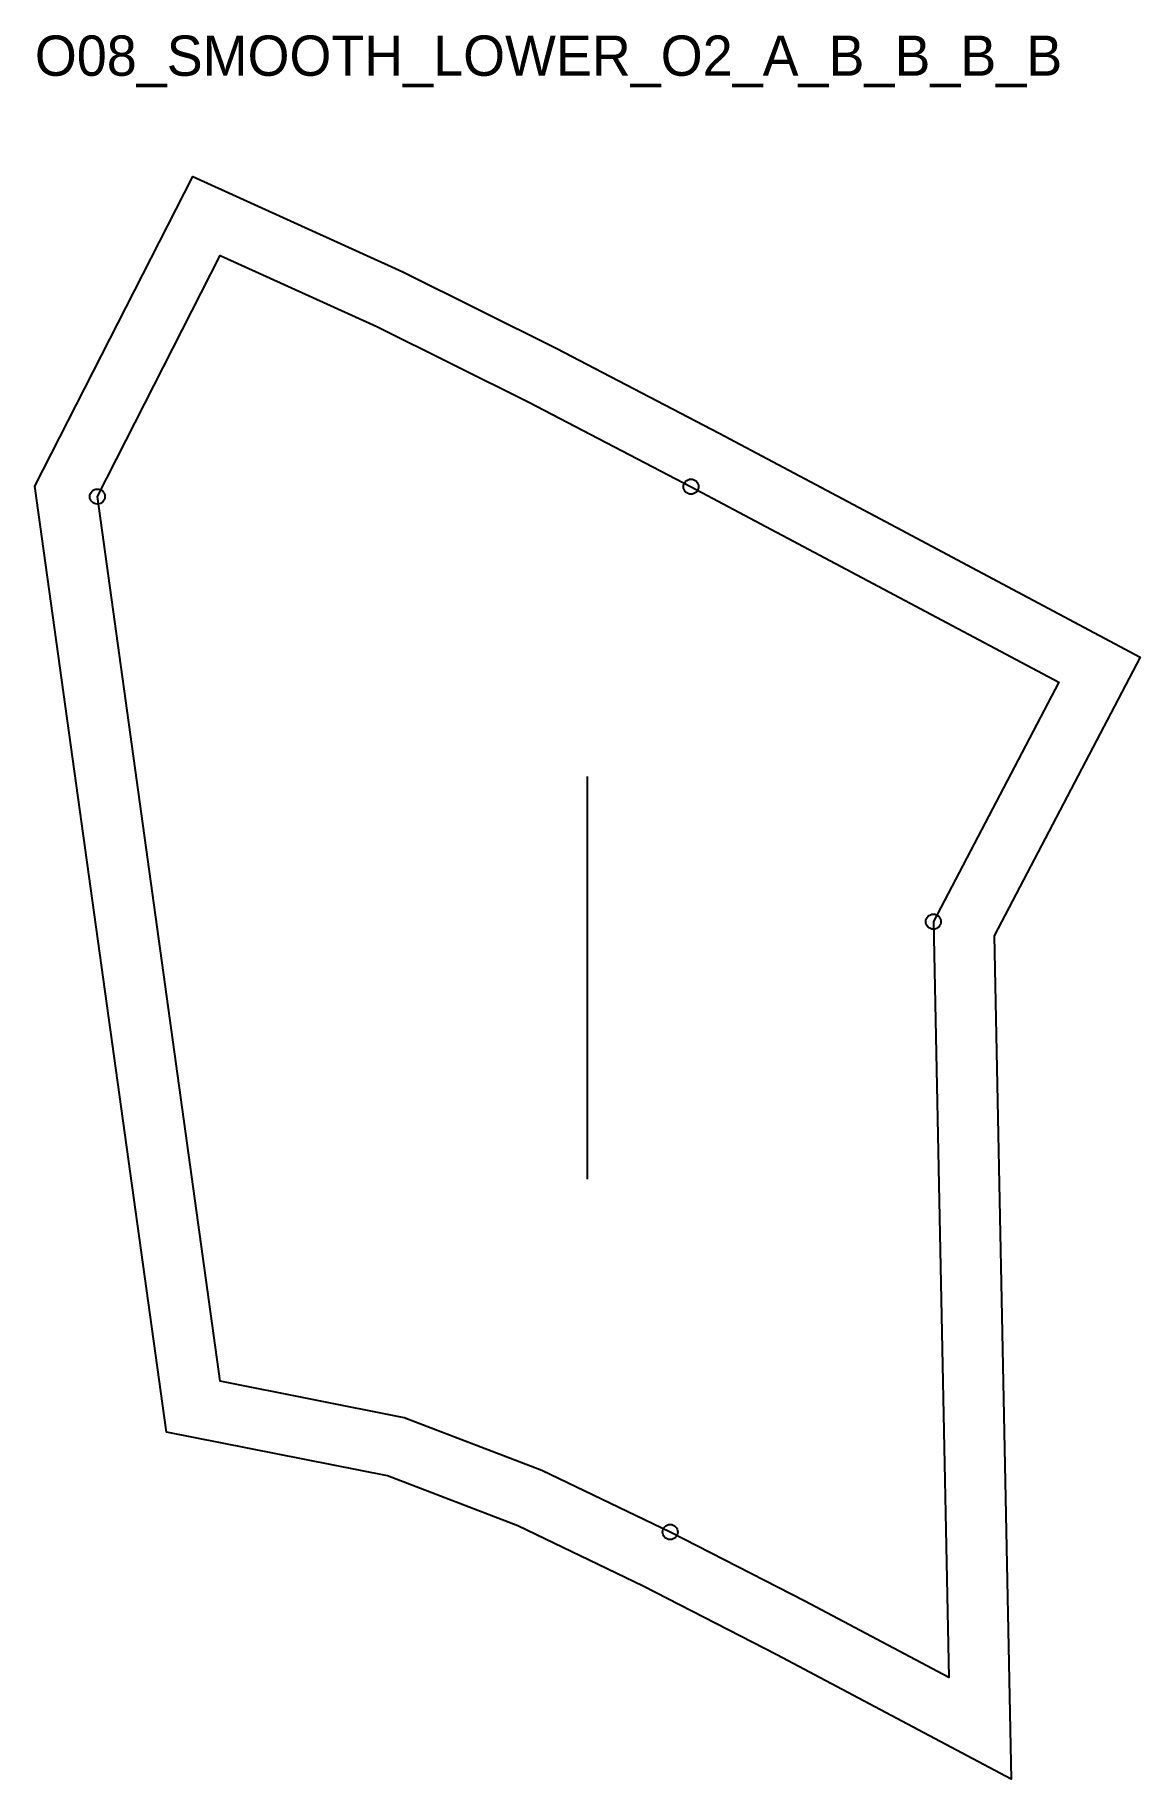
# Model space of a CAD drawing. Header units: millimetres. Extents: x -37 to 183, y -79 to 267.
import ezdxf

# ---------------------------------------------------------------- set-up
doc = ezdxf.new("R2010")
doc.units = ezdxf.units.MM
for name, color, linetype in [('CUT', 1, 'Continuous'), ('GRAIN', 3, 'Continuous'), ('ID', 7, 'Continuous'), ('NOTCH', 2, 'Continuous'), ('SEAM', 5, 'Continuous')]:
    doc.layers.add(name, color=color, linetype=linetype)

msp = doc.modelspace()

# ---------------------------------------------------------------- linework, layer by layer
at = {"layer": 'CUT'}
msp.add_lwpolyline([(-10.71, -10.11), (-36.81, 177.71), (-5.48, 239.15), (36.21, 220.21), (66.68, 205.09), (99.03, 188.2), (134.14, 169.56), (182.6, 143.76), (153.62, 88.39), (157.02, -78.99), (110.47, -54.31), (83.96, -40.69), (59.06, -28.74), (33.17, -18.81), (-10.71, -10.11)], close=True, dxfattribs=at)
at = {"layer": 'GRAIN'}
msp.add_line((72.89, 40.08), (72.89, 120.08), dxfattribs=at)
at = {"layer": 'NOTCH'}
for centre in [(-24.4, 175.62), (93.44, 177.58), (141.56, 91.23), (89.3, -29.94)]:
    msp.add_circle(centre, 1.5, dxfattribs=at)
at = {"layer": 'SEAM'}
msp.add_lwpolyline([(0, 0), (-24.4, 175.62), (0, 223.48), (31.06, 209.37), (61.23, 194.39), (93.44, 177.58), (128.51, 158.96), (166.44, 138.77), (141.56, 91.23), (144.61, -58.83), (116.02, -43.67), (89.3, -29.94), (63.81, -17.71), (36.51, -7.24)], close=True, dxfattribs=at)

# ---------------------------------------------------------------- texts
at = {"layer": 'ID'}
msp.add_text('O08_SMOOTH_LOWER_O2_A_B_B_B_B', height=8, dxfattribs=at).set_placement((-36.81, 259.15))

doc.saveas('drawing.dxf')
